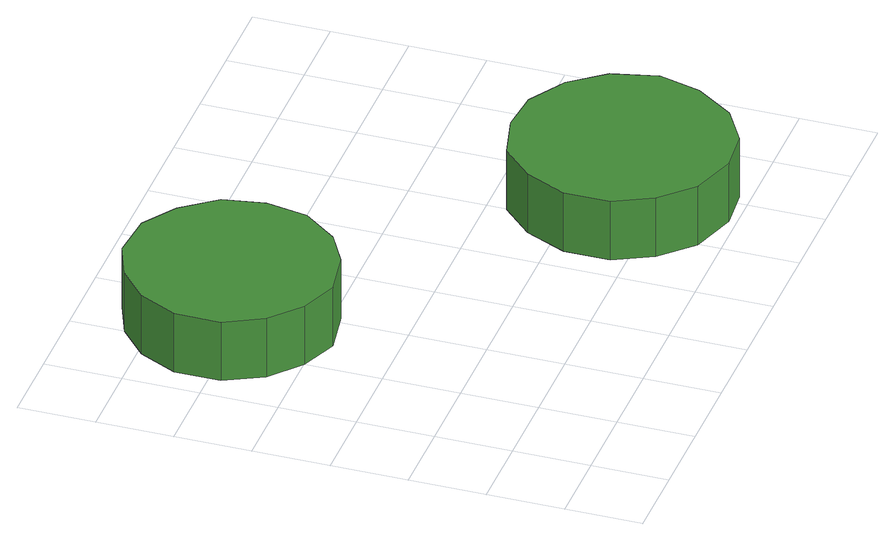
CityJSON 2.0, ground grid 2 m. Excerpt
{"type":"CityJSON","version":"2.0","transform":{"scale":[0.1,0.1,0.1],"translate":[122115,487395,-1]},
"CityObjects":{
"tree1":{"type":"SolitaryVegetationObject","attributes":{"function":"something"},"geometry":[{"type":"MultiSurface","lod":"1","boundaries":[[[0,1,2,3,4,5,6,7,8,9,10,11,12,13,14]],[[15,16,17,18,19,20,21,22,23,24,25,26,27,28,29]],[[0,29,28,1]],[[1,28,27,2]],[[2,27,26,3]],[[3,26,25,4]],[[4,25,24,5]],[[5,24,23,6]],[[6,23,22,7]],[[7,22,21,8]],[[8,21,20,9]],[[9,20,19,10]],[[10,19,18,11]],[[11,18,17,12]],[[12,17,16,13]],[[13,16,15,14]],[[14,15,29,0]]]}]},
"tree2":{"type":"SolitaryVegetationObject","attributes":{"function":"something"},"geometry":[{"type":"MultiSurface","lod":"1","boundaries":[[[30,31,32,33,34,35,36,37,38,39,40,41,42,43,44]],[[45,46,47,48,49,50,51,52,53,54,55,56,57,58,59]],[[30,59,58,31]],[[31,58,57,32]],[[32,57,56,33]],[[33,56,55,34]],[[34,55,54,35]],[[35,54,53,36]],[[36,53,52,37]],[[37,52,51,38]],[[38,51,50,39]],[[39,50,49,40]],[[40,49,48,41]],[[41,48,47,42]],[[42,47,46,43]],[[43,46,45,44]],[[44,45,59,30]]]}]},
"tree3":{"type":"SolitaryVegetationObject","attributes":{"function":"something"}},
"tree4":{"type":"SolitaryVegetationObject","attributes":{"function":"something"}}
},
"vertices":[
[60,103,25],[58,114,25],[51,123,25],[42,129,25],[30,130,25],[20,126,25],[12,119,25],[7,109,25],[7,97,25],[12,87,25],[20,80,25],[30,76,25],[42,78,25],[51,83,25],[58,92,25],[58,92,8],[51,83,8],[42,78,8],[30,76,8],[20,80,8],[12,87,8],[7,97,8],[7,109,8],[12,119,8],[20,126,8],[30,130,8],[42,129,8],[51,123,8],[58,114,8],[60,103,8],
[143,30,25],[140,42,25],[133,51,25],[123,57,25],[112,58,25],[100,55,25],[92,47,25],[87,36,25],[87,24,25],[92,14,25],[100,6,25],[112,2,25],[123,3,25],[133,9,25],[140,19,25],[140,19,8],[133,9,8],[123,3,8],[112,2,8],[100,6,8],[92,14,8],[87,24,8],[87,36,8],[92,47,8],[100,55,8],[112,58,8],[123,57,8],[133,51,8],[140,42,8],[143,30,8]
]}
